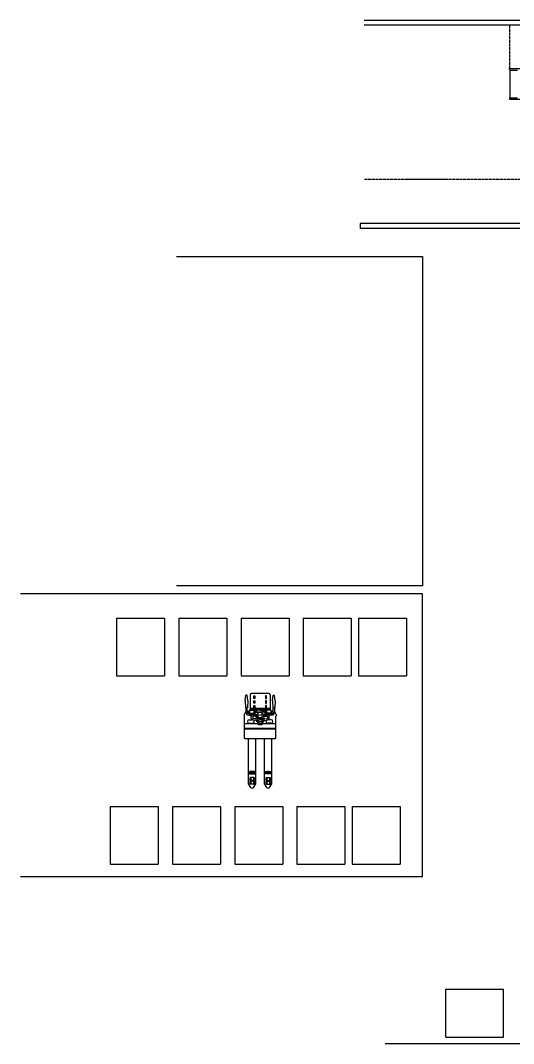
# Model space of a CAD drawing. Header units: millimetres. Extents: x -9564 to 100419, y -25359 to 24346.
# Drawn here: x 69642 to 79904, y -23803 to -2496 of the extents above; entities that cross this region are included whole.
import ezdxf

# ---------------------------------------------------------------- set-up
doc = ezdxf.new("R2010")
doc.units = ezdxf.units.MM
doc.header["$LTSCALE"] = 100
doc.linetypes.add('DASHED2', pattern=[0.762, 0.635, -0.127])
doc.linetypes.add('DASHEDX2', pattern=[3.048, 2.54, -0.508])
for name, color, linetype in [('Area circulacion', 50, 'DASHEDX2'), ('Maquinas', 200, 'Continuous'), ('Mesas-estantes', 230, 'Continuous'), ('MUROS', 7, 'Continuous')]:
    doc.layers.add(name, color=color, linetype=linetype)

msp = doc.modelspace()

# ---------------------------------------------------------------- linework, layer by layer
for p in [(76710.798, -6727.696), (86006.869, -6827.696)]:
    msp.add_line(p, (76710.798, -6827.795))
for points in [[(72886.476, -7412.459), (78006.451, -7412.459), (78006.451, -14269.517), (72886.476, -14269.517)], [(69642.378, -14430.704), (77999.269, -14430.704), (77999.269, -20334.216), (69642.378, -20334.216)]]:
    msp.add_lwpolyline(points)
at = {"layer": 'Area circulacion', "color": 2, "linetype": 'DASHED2'}
for p, q in [((79827.257, -3496.066), (79827.257, -2596.066)), ((79827.257, -3496.066), (93708.552, -3496.066)), ((81359.351, -5811.285), (76794.357, -5811.285))]:
    msp.add_line(p, q, dxfattribs=at)
at = {"layer": 'Maquinas'}
for p, q in [((79807.849, -3496.066), (79827.257, -3496.066)), ((79827.257, -3496.066), (79827.257, -3528.412)), ((79827.257, -3496.066), (81392.816, -3496.066)), ((79827.257, -3528.412), (79827.257, -4110.645)), ((79827.257, -3528.412), (79988.988, -3528.412)), ((79827.257, -4142.991), (79827.257, -4110.645)), ((79827.257, -4110.645), (79988.988, -4110.645)), ((81359.351, -4142.991), (79827.257, -4142.991)), ((74321.317, -16663.345), (74332.117, -16550.845)), ((74361.817, -16550.845), (74332.117, -16550.845)), ((74372.617, -16663.345), (74361.817, -16550.845)), ((74423.917, -16537.964), (74423.917, -16853.245)), ((74811.198, -16511.245), (74450.636, -16511.245)), ((74837.917, -16537.964), (74837.917, -16853.245)), ((74889.217, -16663.345), (74900.017, -16550.845)), ((74900.017, -16550.845), (74929.717, -16550.845)), ((74940.517, -16663.345), (74929.717, -16550.845)), ((74321.317, -16663.345), (74327.617, -16813.645)), ((74366.317, -16813.645), (74327.617, -16813.645)), ((74332.117, -16813.645), (74332.117, -16903.645)), ((74361.817, -16903.645), (74361.817, -16813.645)), ((74372.617, -16663.345), (74366.317, -16813.645)), ((74837.917, -16826.245), (74423.917, -16826.245)), ((74889.217, -16663.345), (74895.517, -16813.645)), ((74895.517, -16813.645), (74934.217, -16813.645)), ((74900.017, -16903.645), (74900.017, -16813.645)), ((74929.717, -16813.645), (74929.717, -16903.645)), ((74940.517, -16663.345), (74934.217, -16813.645)), ((74299.717, -16948.645), (74299.717, -16985.545)), ((74299.717, -16985.545), (74302.417, -16985.545)), ((74302.417, -17141.245), (74302.417, -16985.545)), ((74374.417, -16885.645), (74361.817, -16885.645)), ((74361.817, -16891.045), (74396.917, -16891.045)), ((74374.417, -16885.645), (74378.017, -16882.045)), ((74378.017, -16882.045), (74412.217, -16882.045)), ((74391.517, -16933.345), (74523.817, -16933.345)), ((74391.517, -16963.045), (74459.247, -16963.045)), ((74396.917, -16913.545), (74396.917, -16882.045)), ((74405.017, -16867.645), (74405.017, -16882.045)), ((74405.917, -16922.545), (74523.817, -16922.545)), ((74412.217, -16860.445), (74500.417, -16860.445)), ((74412.217, -16882.045), (74412.217, -16922.545)), ((74837.917, -16839.745), (74423.917, -16839.745)), ((74837.917, -16848.745), (74423.917, -16848.745)), ((74423.917, -16853.245), (74500.417, -16853.245)), ((74446.711, -17033.196), (74446.711, -16988.196)), ((74558.917, -16956.696), (74478.211, -16956.696)), ((74478.211, -16997.196), (74478.211, -17025.391)), ((74545.711, -17042.839), (74485.938, -17034.3)), ((74558.917, -16988.196), (74487.211, -16988.196)), ((74500.417, -16848.745), (74500.417, -16922.545)), ((74500.417, -16916.245), (74518.417, -16916.245)), ((74518.417, -16848.745), (74518.417, -16922.545)), ((74743.417, -16853.245), (74518.417, -16853.245)), ((74630.917, -16860.445), (74518.417, -16860.445)), ((74518.417, -16891.045), (74549.917, -16891.045)), ((74518.417, -16896.445), (74594.917, -16896.445)), ((74523.817, -16956.696), (74523.817, -16900.945)), ((74523.817, -16900.945), (74590.417, -16900.945)), ((74545.711, -17042.839), (74551.717, -16988.196)), ((74545.711, -17074.659), (74545.711, -17042.839)), ((74585.311, -17024.259), (74547.753, -17024.259)), ((74549.917, -16860.445), (74549.917, -16900.945)), ((74551.717, -16956.696), (74551.717, -16988.196)), ((74590.417, -16935.996), (74558.917, -16940.496)), ((74558.917, -16940.496), (74558.917, -16988.196)), ((74558.917, -16946.796), (74590.417, -16946.796)), ((74558.917, -16988.196), (74558.917, -16996.296)), ((74558.917, -16996.296), (74590.417, -16996.296)), ((74581.711, -17070.159), (74585.311, -17024.259)), ((74590.417, -16900.945), (74592.217, -16899.145)), ((74590.417, -16996.296), (74590.417, -16900.945)), ((74590.417, -16957.645), (74630.917, -16964.845)), ((74592.217, -16899.145), (74669.617, -16899.145)), ((74594.917, -16896.445), (74596.717, -16894.645)), ((74596.717, -16894.645), (74665.117, -16894.645)), ((74603.917, -17023.345), (74598.517, -17023.345)), ((74598.517, -17023.345), (74598.517, -17035.945)), ((74609.317, -17046.745), (74598.517, -17035.945)), ((74603.917, -17020.645), (74616.517, -17020.645)), ((74603.917, -17020.645), (74603.917, -17023.345)), ((74605.717, -17039.545), (74605.717, -17030.545)), ((74605.717, -17030.545), (74656.117, -17030.545)), ((74609.317, -17039.545), (74605.717, -17039.545)), ((74609.317, -17042.245), (74609.317, -17039.545)), ((74619.217, -17042.245), (74609.317, -17042.245)), ((74616.517, -17020.645), (74616.517, -17023.345)), ((74645.317, -17023.345), (74616.517, -17023.345)), ((74619.217, -17044.945), (74619.217, -17042.245)), ((74619.217, -17044.945), (74642.617, -17044.945)), ((74630.917, -16860.445), (74743.417, -16860.445)), ((74671.417, -16957.645), (74630.917, -16964.845)), ((74642.617, -17044.945), (74642.617, -17042.245)), ((74642.617, -17042.245), (74652.517, -17042.245)), ((74645.317, -17020.645), (74645.317, -17023.345)), ((74657.917, -17020.645), (74645.317, -17020.645)), ((74652.517, -17046.745), (74663.317, -17035.945)), ((74652.517, -17042.245), (74652.517, -17039.545)), ((74652.517, -17039.545), (74656.117, -17039.545)), ((74656.117, -17039.545), (74656.117, -17030.545)), ((74657.917, -17020.645), (74657.917, -17023.345)), ((74657.917, -17023.345), (74663.317, -17023.345)), ((74663.317, -17023.345), (74663.317, -17035.945)), ((74666.917, -16896.445), (74665.117, -16894.645)), ((74743.417, -16896.445), (74666.917, -16896.445)), ((74671.417, -16900.945), (74669.617, -16899.145)), ((74738.017, -16900.945), (74671.417, -16900.945)), ((74671.417, -16996.296), (74671.417, -16900.945)), ((74671.417, -16935.996), (74702.917, -16940.496)), ((74702.917, -16946.796), (74671.417, -16946.796)), ((74702.917, -16996.296), (74671.417, -16996.296)), ((74680.123, -17070.159), (74676.523, -17024.259)), ((74676.523, -17024.259), (74714.081, -17024.259)), ((74702.917, -16940.496), (74702.917, -16988.196)), ((74702.917, -16956.696), (74783.623, -16956.696)), ((74702.917, -16988.196), (74774.623, -16988.196)), ((74702.917, -16988.196), (74702.917, -16996.296)), ((74710.117, -16956.696), (74710.117, -16988.196)), ((74716.123, -17042.839), (74710.117, -16988.196)), ((74711.917, -16860.445), (74711.917, -16900.945)), ((74743.417, -16891.045), (74711.917, -16891.045)), ((74716.123, -17042.839), (74775.896, -17034.3)), ((74716.123, -17074.659), (74716.123, -17042.839)), ((74738.017, -16956.696), (74738.017, -16900.945)), ((74855.917, -16922.545), (74738.017, -16922.545)), ((74870.317, -16933.345), (74738.017, -16933.345)), ((74743.417, -16848.745), (74743.417, -16922.545)), ((74761.417, -16916.245), (74743.417, -16916.245)), ((74761.417, -16848.745), (74761.417, -16922.545)), ((74837.917, -16853.245), (74761.417, -16853.245)), ((74849.617, -16860.445), (74761.417, -16860.445)), ((74783.623, -16997.196), (74783.623, -17025.391)), ((74870.317, -16963.045), (74802.588, -16963.045)), ((74815.123, -17033.196), (74815.123, -16988.196)), ((74849.617, -16882.045), (74849.617, -16922.545)), ((74883.817, -16882.045), (74849.617, -16882.045)), ((74856.817, -16867.645), (74856.817, -16882.045)), ((74864.917, -16913.545), (74864.917, -16882.045)), ((74900.017, -16891.045), (74864.917, -16891.045)), ((74887.417, -16885.645), (74883.817, -16882.045)), ((74887.417, -16885.645), (74900.017, -16885.645)), ((74959.417, -17141.245), (74959.417, -16985.545)), ((74962.117, -16985.545), (74959.417, -16985.545)), ((74962.117, -16948.645), (74962.117, -16985.545)), ((74302.417, -17141.245), (74574.814, -17141.245)), ((74302.417, -17448.145), (74302.417, -17141.245)), ((74302.417, -17238.445), (74959.417, -17238.445)), ((74302.417, -17247.445), (74959.417, -17247.445)), ((74401.417, -17060.245), (74462.067, -17060.245)), ((74401.417, -17132.245), (74468.917, -17132.245)), ((74545.711, -17074.659), (74473.756, -17064.38)), ((74545.711, -17074.659), (74545.711, -17070.159)), ((74545.711, -17070.159), (74581.711, -17070.159)), ((74545.711, -17074.659), (74545.711, -17086.359)), ((74545.711, -17079.736), (74604.914, -17098.945)), ((74545.711, -17086.359), (74603.917, -17105.245)), ((74574.814, -17095.802), (74574.814, -17141.245)), ((74579.314, -17097.262), (74579.314, -17141.245)), ((74579.314, -17141.245), (74596.414, -17141.245)), ((74593.714, -17155.645), (74596.414, -17155.645)), ((74593.714, -17160.145), (74668.12, -17160.145)), ((74596.414, -17074.01), (74596.414, -17096.187)), ((74596.414, -17074.01), (74600.914, -17074.01)), ((74596.414, -17102.81), (74596.414, -17160.145)), ((74600.914, -17074.01), (74600.914, -17097.647)), ((74600.914, -17104.27), (74600.914, -17160.145)), ((74600.914, -17141.245), (74660.92, -17141.245)), ((74657.917, -17105.245), (74603.917, -17105.245)), ((74656.921, -17098.945), (74604.914, -17098.945)), ((74609.317, -17046.745), (74652.517, -17046.745)), ((74652.517, -17049.459), (74632.717, -17049.459)), ((74632.717, -17052.159), (74632.717, -17049.459)), ((74642.617, -17052.159), (74632.717, -17052.159)), ((74642.617, -17052.159), (74642.617, -17054.859)), ((74678.923, -17054.859), (74642.617, -17054.859)), ((74652.517, -17049.459), (74652.517, -17052.159)), ((74678.711, -17052.159), (74652.517, -17052.159)), ((74716.123, -17079.736), (74656.921, -17098.945)), ((74716.123, -17086.359), (74657.917, -17105.245)), ((74660.92, -17074.01), (74660.92, -17097.647)), ((74665.42, -17074.01), (74660.92, -17074.01)), ((74660.92, -17104.27), (74660.92, -17160.145)), ((74665.42, -17074.01), (74665.42, -17096.187)), ((74665.42, -17102.81), (74665.42, -17160.145)), ((74665.42, -17141.245), (74682.52, -17141.245)), ((74668.12, -17155.645), (74665.42, -17155.645)), ((74716.123, -17070.159), (74680.123, -17070.159)), ((74682.52, -17097.262), (74682.52, -17141.245)), ((74687.02, -17095.802), (74687.02, -17141.245)), ((74687.02, -17141.245), (74959.417, -17141.245)), ((74716.123, -17074.659), (74788.078, -17064.38)), ((74716.123, -17074.659), (74716.123, -17070.159)), ((74716.123, -17074.659), (74716.123, -17086.359)), ((74860.417, -17132.245), (74792.917, -17132.245)), ((74860.417, -17060.245), (74799.767, -17060.245)), ((74959.417, -17448.145), (74959.417, -17141.245)), ((74302.417, -17448.145), (74959.417, -17448.145)), ((74387.917, -18394.045), (74387.917, -17448.145)), ((74540.917, -18394.045), (74540.917, -17448.145)), ((74720.917, -18394.045), (74720.917, -17448.145)), ((74873.917, -18394.045), (74873.917, -17448.145)), ((74414.779, -18189.745), (74414.779, -18137.545)), ((74414.779, -18145.645), (74429.179, -18145.645)), ((74416.579, -18275.245), (74416.579, -18314.845)), ((74501.179, -18265.345), (74426.479, -18265.345)), ((74426.479, -18265.345), (74426.479, -18324.745)), ((74429.179, -18185.245), (74429.179, -18145.645)), ((74429.179, -18185.245), (74494.879, -18185.245)), ((74430.979, -18156.445), (74494.879, -18156.445)), ((74430.979, -18169.045), (74430.979, -18156.445)), ((74430.979, -18169.045), (74494.879, -18169.045)), ((74433.679, -18265.345), (74433.679, -18324.745)), ((74435.479, -18153.745), (74435.479, -18140.245)), ((74435.479, -18140.245), (74448.979, -18140.245)), ((74435.479, -18153.745), (74494.879, -18153.745)), ((74436.379, -18175.345), (74494.879, -18175.345)), ((74436.379, -18185.245), (74436.379, -18175.345)), ((74448.979, -18153.745), (74448.979, -18140.245)), ((74448.979, -18185.245), (74448.979, -18175.345)), ((74451.679, -18153.745), (74451.679, -18145.645)), ((74451.679, -18145.645), (74475.979, -18145.645)), ((74451.679, -18185.245), (74451.679, -18175.345)), ((74475.979, -18153.745), (74475.979, -18145.645)), ((74475.979, -18185.245), (74475.979, -18175.345)), ((74480.479, -18185.245), (74480.479, -18175.345)), ((74481.379, -18153.745), (74481.379, -18140.245)), ((74481.379, -18140.245), (74494.879, -18140.245)), ((74493.979, -18265.345), (74493.979, -18324.745)), ((74494.879, -18153.745), (74494.879, -18140.245)), ((74494.879, -18169.045), (74494.879, -18156.445)), ((74494.879, -18185.245), (74494.879, -18175.345)), ((74512.879, -18145.645), (74498.479, -18145.645)), ((74498.479, -18189.745), (74498.479, -18145.645)), ((74501.179, -18265.345), (74501.179, -18324.745)), ((74511.079, -18275.245), (74511.079, -18314.845)), ((74512.879, -18189.745), (74512.879, -18145.645)), ((74748.955, -18189.745), (74748.955, -18145.645)), ((74748.955, -18145.645), (74763.355, -18145.645)), ((74750.755, -18275.245), (74750.755, -18314.845)), ((74760.655, -18265.345), (74835.355, -18265.345)), ((74760.655, -18265.345), (74760.655, -18324.745)), ((74763.355, -18189.745), (74763.355, -18145.645)), ((74766.955, -18153.745), (74766.955, -18140.245)), ((74780.455, -18140.245), (74766.955, -18140.245)), ((74826.355, -18153.745), (74766.955, -18153.745)), ((74830.855, -18156.445), (74766.955, -18156.445)), ((74766.955, -18169.045), (74766.955, -18156.445)), ((74830.855, -18169.045), (74766.955, -18169.045)), ((74766.955, -18185.245), (74766.955, -18175.345)), ((74825.455, -18175.345), (74766.955, -18175.345)), ((74832.655, -18185.245), (74766.955, -18185.245)), ((74767.855, -18265.345), (74767.855, -18324.745)), ((74780.455, -18153.745), (74780.455, -18140.245)), ((74781.355, -18185.245), (74781.355, -18175.345)), ((74810.155, -18145.645), (74785.855, -18145.645)), ((74785.855, -18153.745), (74785.855, -18145.645)), ((74785.855, -18185.245), (74785.855, -18175.345)), ((74810.155, -18153.745), (74810.155, -18145.645)), ((74810.155, -18185.245), (74810.155, -18175.345)), ((74812.855, -18153.745), (74812.855, -18140.245)), ((74826.355, -18140.245), (74812.855, -18140.245)), ((74812.855, -18185.245), (74812.855, -18175.345)), ((74825.455, -18185.245), (74825.455, -18175.345)), ((74826.355, -18153.745), (74826.355, -18140.245)), ((74828.155, -18265.345), (74828.155, -18324.745)), ((74830.855, -18169.045), (74830.855, -18156.445)), ((74847.055, -18145.645), (74832.655, -18145.645)), ((74832.655, -18185.245), (74832.655, -18145.645)), ((74835.355, -18265.345), (74835.355, -18324.745)), ((74845.255, -18275.245), (74845.255, -18314.845)), ((74847.055, -18189.745), (74847.055, -18137.545)), ((74435.334, -18468.556), (74387.917, -18394.045)), ((74416.579, -18350.845), (74416.579, -18390.445)), ((74501.179, -18324.745), (74426.479, -18324.745)), ((74501.179, -18340.945), (74426.479, -18340.945)), ((74426.479, -18340.945), (74426.479, -18400.345)), ((74501.179, -18400.345), (74426.479, -18400.345)), ((74433.679, -18340.945), (74433.679, -18400.345)), ((74461.909, -18483.145), (74466.925, -18483.145)), ((74493.501, -18468.556), (74540.917, -18394.045)), ((74493.979, -18340.945), (74493.979, -18400.345)), ((74501.179, -18340.945), (74501.179, -18400.345)), ((74511.079, -18350.845), (74511.079, -18390.445)), ((74768.334, -18468.556), (74720.917, -18394.045)), ((74750.755, -18350.845), (74750.755, -18390.445)), ((74760.655, -18324.745), (74835.355, -18324.745)), ((74760.655, -18340.945), (74835.355, -18340.945)), ((74760.655, -18340.945), (74760.655, -18400.345)), ((74760.655, -18400.345), (74835.355, -18400.345)), ((74767.855, -18340.945), (74767.855, -18400.345)), ((74794.909, -18483.145), (74799.925, -18483.145)), ((74826.501, -18468.556), (74873.917, -18394.045)), ((74828.155, -18340.945), (74828.155, -18400.345)), ((74835.355, -18340.945), (74835.355, -18400.345)), ((74845.255, -18350.845), (74845.255, -18390.445))]:
    msp.add_line(p, q, dxfattribs=at)
for points in [[(74520.217, -16564.345), (74520.217, -16616.545), (74500.417, -16616.545), (74500.417, -16564.345)], [(74741.617, -16564.345), (74741.617, -16616.545), (74761.417, -16616.545), (74761.417, -16564.345)], [(74520.217, -16663.345), (74520.217, -16715.545), (74500.417, -16715.545), (74500.417, -16663.345)], [(74520.217, -16762.345), (74520.217, -16814.545), (74500.417, -16814.545), (74500.417, -16762.345)], [(74741.617, -16663.345), (74741.617, -16715.545), (74761.417, -16715.545), (74761.417, -16663.345)], [(74741.617, -16762.345), (74741.617, -16814.545), (74761.417, -16814.545), (74761.417, -16762.345)], [(74407.579, -18137.545), (74407.579, -18189.745), (74520.079, -18189.745), (74520.079, -18137.545)], [(74854.255, -18137.545), (74854.255, -18189.745), (74741.755, -18189.745), (74741.755, -18137.545)]]:
    msp.add_lwpolyline(points, close=True, dxfattribs=at)
for centre in [(74555.317, -16969.296), (74555.317, -16980.096), (74706.517, -16969.296), (74706.517, -16980.096), (74516.479, -18144.745), (74516.479, -18168.145), (74745.355, -18144.745), (74745.355, -18168.145)]:
    msp.add_circle(centre, 1.8, dxfattribs=at)
for centre, radius, start, end in [((74450.636, -16537.964), 26.719, 90, 180), ((74811.198, -16537.964), 26.719, 0, 90), ((74350.117, -16948.645), 50.4, 110.9248324, 180), ((74391.517, -16903.645), 59.4, 180, 270), ((74391.517, -16903.645), 29.7, 180, 270), ((74405.917, -16913.545), 9, 180, 270), ((74412.217, -16867.645), 7.2, 90, 180), ((74478.211, -16988.196), 31.5, 90, 180), ((74478.211, -17033.196), 31.5, 180, 261.8698976), ((74487.211, -16997.196), 9, 90, 180), ((74487.211, -17025.391), 9, 180, 261.8698976), ((74774.623, -16997.196), 9, 0, 90), ((74774.623, -17025.391), 9, 278.1301024, 0), ((74783.623, -16988.196), 31.5, 0, 90), ((74783.623, -17033.196), 31.5, 278.1301024, 0), ((74849.617, -16867.645), 7.2, 0, 90), ((74855.917, -16913.545), 9, 270, 0), ((74870.317, -16903.645), 59.4, 270, 0), ((74870.317, -16903.645), 29.7, 270, 0), ((74911.717, -16948.645), 50.4, 0, 69.0751676), ((74401.417, -17096.245), 36, 90, 270), ((74468.917, -17096.245), 36, 270, 55.4112212), ((74593.714, -17141.245), 18.9, 180, 270), ((74593.714, -17141.245), 14.4, 180, 270), ((74668.12, -17141.245), 18.9, 270, 0), ((74668.12, -17141.245), 14.4, 270, 0), ((74792.917, -17096.245), 36, 124.5887788, 270), ((74860.417, -17096.245), 36, 270, 90), ((74426.479, -18275.245), 9.9, 90, 180), ((74426.479, -18314.845), 9.9, 180, 270), ((74501.179, -18275.245), 9.9, 0, 90), ((74501.179, -18314.845), 9.9, 270, 0), ((74760.655, -18275.245), 9.9, 90, 180), ((74760.655, -18314.845), 9.9, 180, 270), ((74835.355, -18275.245), 9.9, 0, 90), ((74835.355, -18314.845), 9.9, 270, 0), ((74426.479, -18350.845), 9.9, 90, 180), ((74426.479, -18390.445), 9.9, 180, 270), ((74461.909, -18451.645), 31.5, 212.4711923, 270), ((74466.925, -18451.645), 31.5, 270, 327.5288077), ((74501.179, -18350.845), 9.9, 0, 90), ((74501.179, -18390.445), 9.9, 270, 0), ((74760.655, -18350.845), 9.9, 90, 180), ((74760.655, -18390.445), 9.9, 180, 270), ((74794.909, -18451.645), 31.5, 212.4711923, 270), ((74799.925, -18451.645), 31.5, 270, 327.5288077), ((74835.355, -18350.845), 9.9, 0, 90), ((74835.355, -18390.445), 9.9, 270, 0)]:
    msp.add_arc(centre, radius, start, end, dxfattribs=at)
at = {"layer": 'Mesas-estantes'}
for p, q in [((71642.462, -14944.192), (72142.462, -14944.192)), ((71642.462, -14944.192), (71642.462, -16142.815)), ((72142.462, -14944.192), (72642.462, -14944.192)), ((72642.462, -14944.192), (72642.462, -16142.815)), ((72937.264, -14944.192), (73437.264, -14944.192)), ((72937.264, -14944.192), (72937.264, -16142.815)), ((73437.264, -14944.192), (73937.264, -14944.192)), ((73937.264, -14944.192), (73937.264, -16142.815)), ((74233.348, -14944.192), (74733.348, -14944.192)), ((74233.348, -14944.192), (74233.348, -16142.815)), ((74733.348, -14944.192), (75233.348, -14944.192)), ((75233.348, -14944.192), (75233.348, -16142.815)), ((75528.15, -14944.192), (76028.15, -14944.192)), ((75528.15, -14944.192), (75528.15, -16142.815)), ((76028.15, -14944.192), (76528.15, -14944.192)), ((76528.15, -14944.192), (76528.15, -16142.815)), ((76677.093, -14944.192), (77177.093, -14944.192)), ((76677.093, -14944.192), (76677.093, -16142.815)), ((77177.093, -14944.192), (77677.093, -14944.192)), ((77677.093, -14944.192), (77677.093, -16142.815)), ((71642.462, -16142.815), (72142.462, -16142.815)), ((72142.462, -16142.815), (72642.462, -16142.815)), ((72937.264, -16142.815), (73437.264, -16142.815)), ((73437.264, -16142.815), (73937.264, -16142.815)), ((74233.348, -16142.815), (74733.348, -16142.815)), ((74733.348, -16142.815), (75233.348, -16142.815)), ((75528.15, -16142.815), (76028.15, -16142.815)), ((76028.15, -16142.815), (76528.15, -16142.815)), ((76677.093, -16142.815), (77177.093, -16142.815)), ((77177.093, -16142.815), (77677.093, -16142.815)), ((71509.446, -18870.004), (72009.446, -18870.004)), ((71509.446, -18870.004), (71509.446, -20068.627)), ((72009.446, -18870.004), (72509.446, -18870.004)), ((72509.446, -18870.004), (72509.446, -20068.627)), ((72804.248, -18870.004), (73304.248, -18870.004)), ((72804.248, -18870.004), (72804.248, -20068.627)), ((73304.248, -18870.004), (73804.248, -18870.004)), ((73804.248, -18870.004), (73804.248, -20068.627)), ((74100.332, -18870.004), (74600.332, -18870.004)), ((74100.332, -18870.004), (74100.332, -20068.627)), ((74600.332, -18870.004), (75100.332, -18870.004)), ((75100.332, -18870.004), (75100.332, -20068.627)), ((75395.134, -18870.004), (75895.134, -18870.004)), ((75395.134, -18870.004), (75395.134, -20068.627)), ((75895.134, -18870.004), (76395.134, -18870.004)), ((76395.134, -18870.004), (76395.134, -20068.627)), ((76544.077, -18870.004), (77044.077, -18870.004)), ((76544.077, -18870.004), (76544.077, -20068.627)), ((77044.077, -18870.004), (77544.077, -18870.004)), ((77544.077, -18870.004), (77544.077, -20068.627)), ((71509.446, -20068.627), (72009.446, -20068.627)), ((72009.446, -20068.627), (72509.446, -20068.627)), ((72804.248, -20068.627), (73304.248, -20068.627)), ((73304.248, -20068.627), (73804.248, -20068.627)), ((74100.332, -20068.627), (74600.332, -20068.627)), ((74600.332, -20068.627), (75100.332, -20068.627)), ((75395.134, -20068.627), (75895.134, -20068.627)), ((75895.134, -20068.627), (76395.134, -20068.627)), ((76544.077, -20068.627), (77044.077, -20068.627)), ((77044.077, -20068.627), (77544.077, -20068.627)), ((78495.514, -23173.546), (78495.514, -22673.546)), ((78495.514, -22673.546), (79694.137, -22673.546)), ((79694.137, -23173.546), (79694.137, -22673.546)), ((78495.514, -23673.546), (78495.514, -23173.546)), ((79694.137, -23673.546), (79694.137, -23173.546)), ((78495.514, -23673.546), (79694.137, -23673.546))]:
    msp.add_line(p, q, dxfattribs=at)
at = {"layer": 'MUROS', "color": 0}
for p, q in [((94608.366, -2496.066), (76794.357, -2496.066)), ((94508.366, -2596.066), (76794.357, -2596.066)), ((90145.948, -6727.696), (76710.798, -6727.696))]:
    msp.add_line(p, q, dxfattribs=at)
at = {"layer": 'MUROS'}
msp.add_line((77229.852, -23803.397), (85495.948, -23803.397), dxfattribs=at)

doc.saveas('drawing.dxf')
